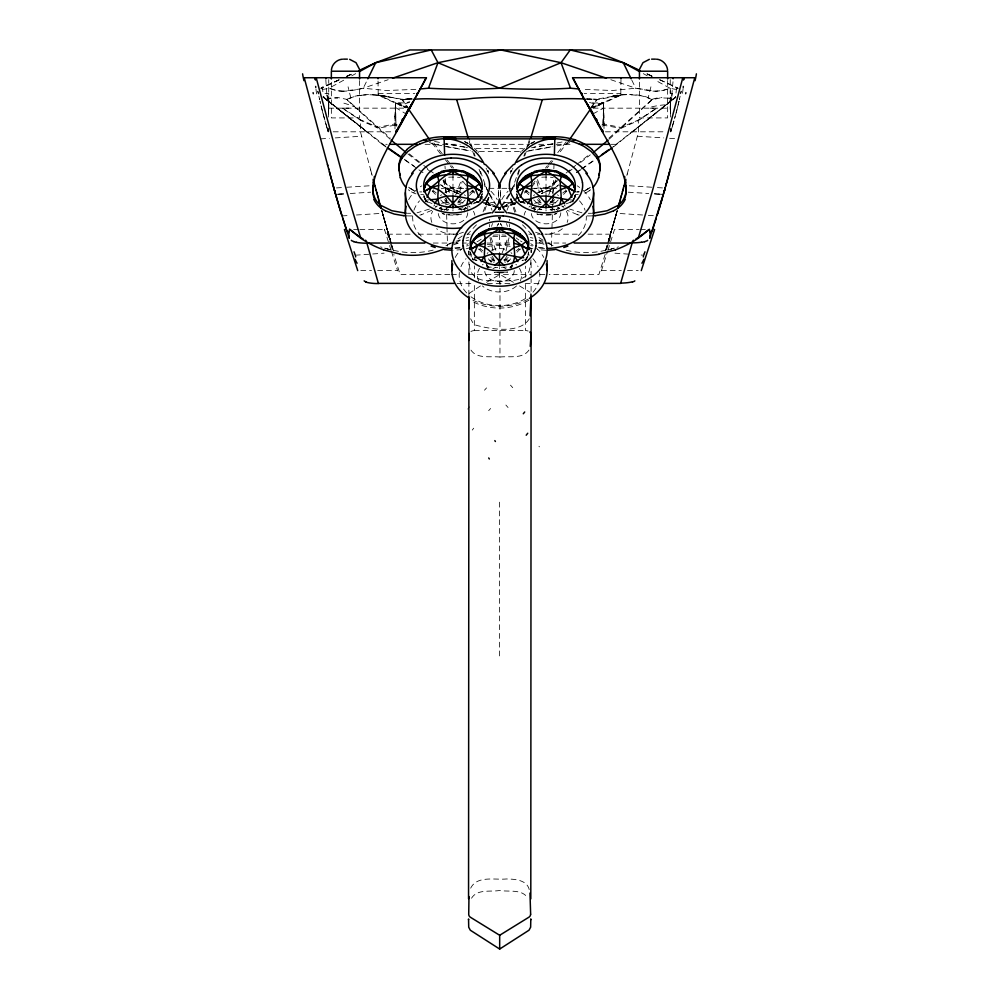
<?xml version="1.0" encoding="UTF-8"?>
<svg xmlns="http://www.w3.org/2000/svg" width="999" height="999" viewBox="0 0 999 999"><rect width="100%" height="100%" fill="white"/><g stroke="black" fill="none" stroke-linecap="round" stroke-linejoin="round"><path stroke-width="0.75" stroke-dasharray="5 3.75" d="M328.546 117.033L328.746 102.497M328.746 94.743L328.746 93.481L323.039 93.481L322.128 84.84M395.467 104.296L395.467 102.535L378.209 94.942L378.196 94.131M468.868 295.167L468.868 281.481M468.881 273.726L468.893 261.963M468.893 254.77L468.906 250.924L468.893 251.623M470.904 331.506A5.495 3.959 0 0 1 474.338 330.632L474.363 284.028M474.375 277.784L474.375 265.871M474.388 259.315L474.388 256.88M470.954 350.112C477.147 359.253 490.634 355.931 499.962 357.043L499.999 288.349M499.999 284.665L499.999 280.994L507.542 280.856A99.738 98.689 0 0 0 511.738 280.607A69.106 68.382 0 0 0 513.761 280.419L520.816 279.033L525.649 276.436A10.352 10.24 0 0 0 527.06 274.962L529.27 270.667L530.469 265.16M528.096 331.044A5.495 3.959 0 0 0 525.586 330.607L525.611 283.479M525.624 277.31L525.624 266.159M531.106 291.321L531.118 279.196M531.118 276.398L531.131 259.578M531.131 252.66L531.131 249.962A5.507 5.445 0 0 0 530.706 247.902M603.196 118.506L602.959 125.899L603.533 107.467M603.533 107.542L603.533 103.197L620.779 95.23L620.804 94.131M670.254 100.362C669.68 97.14 673.488 100.849 674.238 98.526M670.254 100.262L670.254 102.597L670.254 99.126M670.254 97.203L670.254 98.589L671.728 99.088M670.254 90.859L670.254 93.481L675.961 93.481L676.872 84.84M531.143 252.572L531.143 251.361M551.398 246.004L551.398 244.743L545.454 242.195M620.978 79.695L620.791 94.88L597.077 105.295M391.071 250.324L384.478 229.458L387.575 234.178L389.922 241.733M328.584 131.806L328.259 128.471M328.409 112.412L328.509 101.349L322.989 96.99M620.791 94.967L596.078 99.251M670.341 101.486C671.703 96.666 669.767 100.387 670.804 101.274M670.454 117.045L670.304 104.808M670.304 104.845L670.341 102.048M620.804 94.318L620.816 93.481L584.19 93.481M394.992 117.02L395.467 102.535L404.845 103.034L409.777 101.698M328.721 109.64L328.746 79.633M327.959 130.931L328.221 131.806L328.284 128.859M343.556 108.167L342.682 108.167L360.714 119.917L360.452 131.806L370.716 170.105M395.017 116.034L394.992 128.859M396.99 126.124L394.88 125.187L395.467 103.159L378.221 95.217L378.022 79.695M551.436 246.041L552.385 214.036M552.534 209.353L552.984 195.442M553.021 194.181L553.521 178.709M553.833 168.906L554.183 160.564M603.346 114.073L603.533 102.572L594.155 103.059L589.235 101.723M604.02 128.571L603.533 102.572L595.454 105.956M328.396 113.986L328.696 104.783M328.746 100.312C325.624 89.698 331.418 109.266 328.172 98.963M672.19 93.831L671.465 98.988L673.076 80.782A31.756 7.667 90 0 0 673.139 79.783M489.473 194.905L489.635 193.631M675.574 96.316L675.436 97.265M613.436 146.953L675.461 97.078M478.796 202.322L482.13 194.118L480.032 201.298L473.976 202.797M489.06 197.452L484.203 212.337M499.775 219.43L500.249 217.12A47.602 35.689 0 0 1 499.787 219.256M528.234 254.658L528.658 251.935L527.534 256.83L527.534 256.156L525.324 260.14M570.054 202.048L573.089 201.298L575.187 194.793M680.769 93.194L681.181 91.134L680.644 93.744M680.119 96.241L679.395 99.55M679.632 98.464L679.357 99.7M459.802 191.683L462.15 181.406M505.993 250.974L509.015 237.75M552.522 193.157L555.544 179.932M678.983 101.349L678.796 102.16M679.02 101.186L676.748 110.589M678.696 102.572L678.408 103.796M678.109 105.057L678.309 104.208M510.377 173.389L511.263 170.117A52.947 52.398 -7.1 0 0 510.327 173.376M677.797 106.331L677.484 107.605M677.384 108.029L674.562 118.806M676.635 111.014L676.298 112.3M676.186 112.737L671.178 130.494M483.091 211.85L488.324 198.214M626.848 175.449L627.272 173.901M627.185 174.201L638.548 131.806L638.286 120.08L656.48 108.167M617.12 211.001L607.817 243.306L617.195 210.714L608.678 240.334M642.569 214.997L616.483 213.287L617.27 210.477M673.963 120.954L673.601 122.253M617.195 210.714L607.829 243.269M615.671 216.134L616.146 214.46M616.495 213.237L607.767 243.456M616.071 214.723L616.595 212.887M614.035 221.903L614.46 220.392M612.437 227.472L616.658 212.637M614.86 218.993L615.284 217.495M613.623 223.326L614.06 221.803M673.476 122.69L673.101 124.001M615.084 218.194L608.316 241.633M608.603 240.572L615.759 215.809M672.976 124.438L671.827 128.347M609.64 237.113L605.294 251.835L607.479 244.468M609.552 237.387L610.389 234.553M606.218 248.714L607.055 245.879M605.806 250.125L606.343 248.326M671.703 128.746L670.416 131.806M529.757 141.346L528.858 144.318L470.154 144.318L469.255 141.346M671.041 130.931L670.779 131.806L670.716 128.846M487.887 199.9L488.723 197.19L486.838 203.247M605.169 254.333L598.913 274.488L549.213 274.488M606.73 249.3L608.291 244.256M609.078 241.733L611.425 234.178L586.238 234.178M527.659 256.993L528.671 252.922A29.296 21.966 0 0 1 527.659 256.993L526.735 259.041M529.82 138.449L526.436 148.676M601.386 270.866L607.517 251.498M607.929 250.312L614.522 229.458L639.185 229.458M464.173 212.013L465.571 207.705M510.701 269.83L512.574 264.098M557.23 212.013L558.628 207.705M511.55 171.865L511.963 170.629M519.243 169.256L512.574 188.324L510.339 192.183M523.851 156.056L524.875 153.134M571.853 202.322L574.762 196.84M510.202 193.469L514.722 183.928M517.857 175.125L519.955 169.256M524.675 156.056L526.248 151.648M455.631 195.117L461.501 179.633M502.16 252.934L508.029 237.45M548.688 195.117L554.557 179.633M512.412 169.393L512.899 168.169M529.27 318.756C520.292 334.303 489.872 329.208 475.262 324.975A11.389 9.141 0 0 1 472.889 322.864L470.654 318.768M498.014 224.787L498.389 223.963M470.679 888.161C476.948 875.299 495.029 880.119 506.381 878.97C514.897 879.095 527.472 879.832 529.408 890.334M322.128 89.211A143.756 10.427 -27.2 0 0 324.8 89.111L329.021 88.212L338.024 90.946L343.119 91.184L359.628 89.036L363.249 88.212L367.195 80.157M509.465 194.743L505.044 202.46L501.348 206.256M501.448 205.869L509.59 193.469M528.971 350.075C522.764 359.228 509.278 355.931 499.962 357.043M460.427 198.227L457.117 203.446L461.7 199.65M506.955 256.044L503.646 261.263L508.229 257.467M553.483 198.227L550.174 203.446L554.757 199.65M568.706 140.809L558.578 153.834M590.621 108.928L596.878 99.813L620.779 95.23M566.196 141.808L556.818 153.834M590.596 107.992L596.878 99.288L591.308 99.063M525.324 260.814L526.56 257.942M471.528 898.226C477.335 888.66 490.521 892.157 499.7 890.459C508.866 892.157 522.052 888.635 527.859 898.188M476.448 224.825L467.045 234.753M533.141 183.566L535.027 181.181M545.454 168.107L547.34 165.722M548.289 164.535L552.085 159.778M531.53 187.138L536.363 181.181M546.977 168.107L548.913 165.722M549.887 164.535L552.784 160.964M462.013 203.247L465.197 199.925M469.43 195.504L473.676 191.096M555.069 203.247L558.254 199.925M563.548 194.405L566.733 191.096M507.48 262.163L510.664 258.853M517.02 252.223L520.204 248.913M440.259 208.179L439.697 208.766L441.67 206.943M533.316 208.179L532.754 208.766L534.727 206.943L541.883 209.665L534.353 209.103M433.791 206.006L434.615 205.182M465.684 208.179L466.246 208.766L465.322 207.817L463.424 209.59A14.773 11.076 0 0 0 466.096 206.843M558.741 208.179L559.303 208.766L558.379 207.817L556.48 209.59A14.773 11.076 0 0 0 559.153 206.843M511.863 265.634L509.952 267.407A14.773 11.076 0 0 0 512.624 264.66M609.253 139.123L652.185 99.7L660.576 97.865L668.443 98.152M608.891 138.199L652.185 99.425L646.952 97.153A59.053 34.228 -24.4 0 0 638.174 95.067L629.67 94.58M469.717 193.007L473.151 190.16M562.774 193.007L565.072 191.109A40.709 30.519 0 0 1 566.733 191.721M516.246 250.824L518.543 248.926M674.075 98.651L676.011 97.09L647.452 119.892M632.305 132.105L673.413 99.088M556.505 180.669L546.915 188.324L535.776 193.706M566.096 173.014L575.686 165.359M576.885 164.41L590.072 153.883M675.399 97.527L612.774 146.953M557.592 180.669L547.902 188.324L539.597 192.357M568.481 172.065L572.115 169.193M580.594 162.487L590.284 154.833M590.471 187.2L583.965 191.221L590.471 187.512L585.714 190.197A18.207 18.019 0.2 0 1 584.84 190.559M514.572 200.574L518.256 197.752M524.413 193.032L526.873 191.146M526.997 146.229L528.221 145.317M527.247 146.029L529.62 144.331M517.669 197.153L510.664 202.46L501.985 206.88M524.675 191.858L527.01 190.085M527.46 146.079L528.221 145.517M444.268 210.202L446.753 208.404M537.325 210.202L539.81 208.404M527.747 145.866L528.508 145.317M432.642 190.709L433.816 189.885M541.333 193.619L553.758 188.324L558.778 184.803M576.361 172.477L580.132 169.842M581.381 168.956L593.943 160.152M557.966 185.677L554.183 188.324L541.795 193.619M576.885 172.477L580.656 169.842M581.918 168.956L594.53 160.152M670.404 101.486L670.591 112.425M431.805 210.29L421.678 214.61M531.106 143.569L531.893 143.094M531.006 143.681L533.091 142.407A34.478 24.613 -10.5 0 1 534.54 141.646M480.407 285.939L469.268 293.306A5.482 4.396 0 0 0 469.006 294.455M486.513 282.342L499.987 274.45L513.436 282.342M531.331 143.232L533.091 142.208M528.958 300.137C511.625 310.452 488.823 310.739 471.266 300.811M343.706 80.195L329.021 88.212L335.851 90.534L342.083 91.171M351.71 75.824L355.706 73.639M593.019 113.886L603.533 108.167L670.254 108.167L670.604 113.986M569.592 142.482L566.421 144.156L557.067 145.804M323.414 96.266L326.124 99.55L367.282 132.093L326.423 99.288M429.433 209.078L417.058 212.812M326.124 99.55L327.684 98.876A151.998 37.762 35.7 0 1 330.632 98.014L338.424 97.64L346.815 99.376L390.372 138.187M346.815 99.376L352.123 97.09A59.178 34.116 24.1 0 1 361.114 95.092L367.894 94.568A83.304 47.64 23.9 0 1 386.413 96.141M446.478 210.839L448.826 209.665L445.966 208.616M493.007 268.656L495.354 267.482L512.674 266.808M326.124 99.45L327.922 98.789M326.498 99.251L327.984 98.651M339.223 79.708L320.979 88.212A143.756 10.427 -27.2 0 0 321.104 88.686M346.241 76.436L351.86 73.826M621.241 128.247L638.299 120.579L656.855 108.167L652.085 108.167M347.09 76.311L352.585 73.814L347.065 76.261M502.297 206.88L512.112 202.46M589.447 102.435L594.155 103.771L603.533 103.197L596.565 106.306M603.533 103.197L593.044 107.855L595.167 106.93M602.235 126.149L604.12 125.325L620.953 128.371M521.153 202.46L523.913 201.286M453.546 242.195L447.602 244.743L447.602 246.004M520.641 202.46L523.401 201.286M594.642 106.319L592.22 107.318M592.22 107.318L596.266 105.632M601.873 124.987L604.158 124.051L620.866 127.472L638.286 120.08M472.864 203.908L478.596 201.823M552.522 210.839L550.174 209.665L553.034 208.616M565.933 203.908L571.653 201.823M522.265 260.689L526.56 259.116L522.015 260.24M456.006 241.308L459.702 239.985M453.558 244.842L459.715 242.632M445.442 204.857L449.675 203.746M538.498 204.857L541.121 204.058M341.995 91.221A68.606 17.333 -23.6 0 0 363.299 88.174L388.161 79.708M618.456 246.878L617.045 247.34M493.394 262.175L494.592 261.875M502.297 207.268L514.872 203.334M515.884 203.334L499.5 208.142L483.454 203.621M502.322 207.392L516.408 203.596M466.158 248.788L468.956 248.039M612.862 248.551L614.26 248.177L608.641 249.575M409.553 102.41L404.845 103.734L395.467 103.159L401.785 105.981M515.384 203.971L499.5 208.142L484.552 203.696M554.095 214.248L556.818 213.561A29.296 21.966 0 0 1 535.239 213.561L537.974 214.248M611.463 248.913L612.162 248.739M466.046 238.112L468.643 237.5M466.058 240.759L468.668 240.147M394.88 125.187L378.059 128.184M553.109 143.918L531.555 147.765M552.759 143.806L533.903 147.128M557.142 142.957L564.46 141.546M676.872 89.211A143.756 10.427 27.2 0 1 674.2 89.111L669.979 88.212L663.149 90.534L655.881 91.184L635.751 88.212L612.549 90.522L583.179 89.348M526.972 151.349L552.834 146.766M528.783 150.724L554.707 146.216M668.506 98.102A151.498 37.687 -36 0 1 671.403 98.913L670.341 98.464M502.36 272.302L496.64 272.302M461.825 249.613L452.972 250.287M361.089 95.28L367.894 94.793A76.161 44.53 24.8 0 1 372.939 94.868M458.304 214.735L447.639 214.735M551.361 214.735L540.696 214.735M428.821 199.875L425.911 200.125L424.238 196.328L425.911 201.298L428.946 202.048M415.821 89.348L386.451 90.522L363.249 88.212M338.586 194.318L344.405 193.868L335.627 194.393L344.405 193.881M464.647 209.103L457.117 209.665L464.273 207.055L465.322 207.817M550.174 209.665L557.704 209.103M355.269 255.22L384.078 253.172M320.604 138.886L329.395 138.299M335.264 137.912L361.626 136.214M336.426 187.924L341.546 187.6M346.665 187.263L369.717 185.777M350.262 193.506L370.716 192.183M356.431 214.997L382.517 213.287L381.73 210.477M342.008 215.921L350.661 215.384M576.273 191.958L578.908 191.82M408.354 99.538L412.25 99.351M408.866 99.513L405.232 99.675M406.793 99.6L407.567 99.563M410.327 98.676L402.122 99.263L378.209 94.942M405.494 99.663L401.61 99.713L389.735 96.903M411.713 98.614L402.122 99.263L408.404 107.954M404.458 99.7L402.122 99.788L408.379 108.879M411.226 98.639L412.15 98.601M591.608 213.274L588.361 213.299M410.639 213.299L407.392 213.274M553.758 188.324L530.556 188.324M378.184 93.481L414.81 93.481M348.801 108.167L342.295 108.167L360.701 120.417L377.759 128.047M328.746 108.167L406.019 108.154M650.324 108.167L652.522 108.167M333.229 131.806L393.581 131.806M605.419 131.806L665.771 131.806M323.564 97.278L382.205 144.318L387.187 144.318M425.05 144.318L460.114 144.318M538.761 144.331L573.426 144.318M611.176 144.318L617.22 144.318M475.924 148.626L523.076 148.664M479.395 151.411L519.605 151.448M440.472 184.803L445.542 188.324L468.344 188.324M488.911 188.324L500.287 188.324M501.823 188.324L507.092 188.324M508.603 188.324L513.149 188.324M481.818 202.46L494.655 202.46L497.564 205.869M504.37 202.46L517.507 202.46M353.646 229.458L358.266 229.458M359.815 229.458L384.478 229.458M640.734 229.458L645.354 229.458M387.575 234.178L412.762 234.178M418.356 234.178L461.725 234.178M467.32 234.178L470.117 234.178M528.883 234.178L531.68 234.178M537.275 234.178L580.644 234.178M433.179 243.044L449.762 243.044M452.522 243.044L460.814 243.044M462.2 243.044L466.346 243.044M487.062 243.044L511.938 243.044M535.427 243.044L543.706 243.044M545.092 243.044L565.821 243.044M487.2 244.555L511.763 244.543M360.789 270.604L371.516 270.604M377.647 270.604L397.565 270.604M601.435 270.604L621.353 270.604M627.484 270.604L638.211 270.604M449.8 274.488L400.087 274.488L393.831 254.333M451.348 274.488L459.115 274.488M468.431 274.488L530.569 274.488M539.885 274.488L547.652 274.488M457.105 283.391L473.763 283.391M487.387 283.391L511.613 283.391M525.237 283.391L541.895 283.391M474.338 330.632L525.586 330.607M593.069 108.154L603.533 108.167M476.898 151.086L477.185 151.086A58.953 40.022 0 0 0 474.4 148.401M499.999 280.994L492.47 280.869A90.984 90.022 0 0 1 486.251 280.444C477.597 280.519 469.343 274.5 469.555 265.185A59.728 59.103 0 0 1 469.305 262.912A92.657 91.683 0 0 1 469.23 262.138M460.789 194.618L445.542 188.324L458.291 193.556M631.106 94.818L637.911 95.305M594.492 99.201L595.292 99.226M546.028 250.287L537.175 249.613M592.907 99.126L593.693 99.163M589.722 98.988L591.82 99.088M586.525 98.839L590.134 99.013M586.7 99.226L596.878 99.813M654.595 193.881L663.373 194.393L654.595 193.843L660.414 194.318M648.339 215.384L656.992 215.921M637.374 136.214L663.736 137.912M629.283 185.777L652.335 187.263M657.454 187.6L662.574 187.924M628.284 192.183L648.738 193.506M669.605 138.299L678.396 138.886M614.922 253.172L643.731 255.22M441.296 209.103L448.826 209.665M486.326 266.808L495.354 267.482M570.179 199.875L573.089 200.125L573.089 201.298M581.942 212.812L569.567 209.078M328.746 99.176L327.51 98.864L326.885 94.505M326.923 94.843L328.097 99.063M328.396 99.001L328.634 99.725M465.234 147.09L445.704 143.606M441.933 145.717L432.567 144.018L429.458 142.382M444.293 146.129L470.217 150.674M464.572 147.203L445.854 143.819M466.046 147.465L467.52 147.727M446.166 146.666L472.028 151.286M549.325 203.746L553.558 204.857M434.54 141.433L442.082 142.907M610.839 79.708L635.751 88.212L649.45 90.784A61.676 15.584 23.6 0 0 655.569 91.209L661.788 90.709L669.979 88.212L655.294 80.195M386.838 248.739L390.359 249.575M530.357 237.5L532.954 238.112M530.332 240.147L532.942 240.759M520.204 202.322L516.87 194.118L518.968 201.298L525.024 202.797M476.985 260.24L472.44 259.116L470.342 251.935L470.766 254.658M577.322 214.61L567.195 210.29M444.905 214.248L442.182 213.561A29.296 21.966 0 0 0 463.761 213.561M387.537 248.913L384.74 248.177L386.138 248.551M457.879 204.058L460.502 204.857M530.044 248.039L532.842 248.788M504.408 261.875L505.606 262.175M483.591 203.334L499.5 208.142L484.765 203.409M381.955 247.34L380.544 246.878M539.298 239.985L542.994 241.308M539.285 242.632L544.218 244.405M520.404 201.823L526.136 203.908M427.347 201.823L433.067 203.908M476.735 260.689L472.44 259.116L473.676 260.814M671.353 98.951L672.489 99.425M671.815 99.126L672.652 99.5M397.152 124.887L394.83 123.926L378.159 127.298L360.714 119.917M445.542 188.324L458.466 193.644M458.042 193.469L453.908 191.758L458.216 193.544M403.546 105.944L406.793 107.293L395.467 102.535L396.041 125.899L395.804 118.506M401.923 105.27L395.467 102.535M458.379 193.606L445.966 188.324L440.921 184.803M476.311 201.224L479.07 202.397M403.196 106.606L406.019 107.842L395.467 103.159M487.037 202.46L496.728 206.88M646.915 73.926L651.161 75.874M659.64 79.77L678.021 88.212A143.756 10.427 27.2 0 1 677.896 88.686M647.14 73.826L652.759 76.436M659.777 79.708L678.021 88.212M460.951 192.37L452.597 188.324L442.969 180.669M462.712 193.706L451.635 188.324L441.908 180.669M503.646 267.482L505.993 268.656M652.185 99.7L646.877 97.365A58.629 34.266 -24.8 0 0 637.936 95.28M496.74 206.731L488.449 202.46L480.282 196.279M395.467 107.467L405.981 113.886M643.294 73.639L647.29 75.824M465.909 142.208L467.669 143.232M519.555 285.926L530.019 292.232M467.107 143.094L467.894 143.569L465.909 142.407A34.441 24.575 10.5 0 0 464.672 141.746M382.205 144.318L386.001 146.953M405.007 160.152L417.669 168.956M418.931 169.842L424.001 173.364M385.402 146.079L323.901 97.702M404.333 159.278L414.423 166.321M565.184 189.885L566.358 190.709M469.355 144.318L471.74 146.016M470.804 145.529L471.54 146.079M470.517 145.33L471.266 145.866M552.247 208.404L554.732 210.202M459.19 208.404L461.675 210.202M470.791 145.317L471.815 146.079M472.115 190.085L474.45 191.858M472.265 191.146L474.725 193.032M480.881 197.752L484.577 200.574M407.867 153.883L418.806 162.487M427.322 169.193L430.969 172.065M408.529 187.2L415.035 191.221L408.529 187.512L413.286 190.197A18.207 18.019 -0.2 0 0 414.16 190.559M409.278 153.883L422.515 164.41M423.726 165.359L433.341 173.014M326.973 100.225L328.609 101.411L328.683 103.134M322.989 97.04L324.3 98.089M525.849 190.16L529.283 193.007M537.3 199.65L541.883 203.446L538.573 198.227M436.226 193.007L433.928 191.109A40.609 30.445 0 0 0 432.267 191.721M444.243 199.65L448.826 203.446L445.517 198.227M480.457 248.926L482.754 250.824M490.771 257.467L495.354 261.263L492.045 256.044M557.33 206.943L558.379 207.817M531.955 234.753L522.552 224.825M390.022 139.123L346.815 99.638L352.123 97.328A58.766 34.166 24.5 0 1 361.126 95.317M533.666 207.817L535.576 209.59A14.773 11.076 0 0 1 532.904 206.843M440.609 207.817L442.52 209.59A14.773 11.076 0 0 1 439.847 206.843M487.137 265.634L489.048 267.407A14.773 11.076 0 0 1 486.376 264.66M564.385 205.182L565.209 206.006M497.664 206.256L493.981 202.46L489.56 194.743M525.324 191.096L529.57 195.504M533.803 199.925L536.987 203.247M432.267 191.096L435.452 194.405M440.746 199.925L443.931 203.247M478.796 248.913L481.98 252.223M488.336 258.853L491.52 262.163M440.509 153.834L430.319 140.747M445.354 159.778L449.225 164.535M450.187 165.722L452.122 168.107M462.762 181.181L467.607 187.138M442.27 153.834L432.879 141.808M447.015 159.778L450.811 164.535M451.76 165.722L453.658 168.107M488.686 192.183L486.451 188.324L479.782 169.256M489.435 193.469L494.655 202.46M488.823 193.469L484.303 183.928M472.44 257.942L473.676 260.14M427.147 202.322L425.911 200.125L425.911 201.298M515.909 211.85L510.676 198.214M631.805 80.157L635.751 88.212M514.797 212.337L509.94 197.452M500.611 223.963L500.986 224.787M486.101 168.169L486.588 169.393M537.499 179.633L543.369 195.117M490.971 237.45L496.84 252.934M444.443 179.633L450.312 195.117M472.777 151.648L474.35 156.056M479.07 169.256L481.156 175.125M472.564 148.626L469.193 138.436M474.138 153.122L475.162 156.056M487.037 170.629L487.45 171.865M533.429 207.705L534.827 212.013M486.426 264.098L488.299 269.83M440.372 207.705L441.77 212.013M391.483 251.498L397.614 270.866M390.709 244.256L392.27 249.3M328.221 131.806L327.297 128.746M327.822 130.494L326.536 126.161M391.521 244.468L393.706 251.835L383.916 218.194L391.233 243.456M391.958 245.916L392.782 248.714M327.173 128.347L323.264 114.46M390.134 239.735L390.684 241.633M389.86 238.798L390.272 240.21M389.36 237.113L389.985 239.236M388.611 234.553L389.448 237.387M326.398 125.737L326.024 124.438M390.322 240.334L381.805 210.714L391.171 243.269M387.387 230.307L387.787 231.718M391.183 243.306L381.805 210.714L385.577 224.013M383.916 218.194L388.199 233.129L382.505 213.199M325.899 124.001L325.524 122.69M384.54 220.392L385.377 223.326M382.342 212.637L386.563 227.472M383.716 217.495L384.14 218.993M382.854 214.46L383.329 216.134M325.399 122.253L325.037 120.954M324.438 118.806L321.616 108.029M371.728 173.901L372.152 175.449M370.666 169.955L371.815 174.201M323.152 114.036L322.814 112.737M322.702 112.3L322.365 111.014M322.252 110.589L319.98 101.186M321.516 107.605L321.203 106.331M488.623 173.389L487.737 170.117A52.947 52.398 7.1 0 1 488.673 173.376M320.592 103.796L320.117 101.748M536.85 181.406L539.198 191.683M489.985 237.75L493.007 250.974M443.456 179.932L446.478 193.157M319.643 99.7L319.368 98.464M319.605 99.55L318.881 96.241M318.406 94.006L317.819 91.134L318.356 93.744M423.813 194.793L424.238 196.84M499.225 219.43L498.751 217.12A47.602 35.689 0 0 0 499.213 219.256M509.365 193.631L509.527 194.905M325.861 79.783A31.756 7.667 -90 0 0 325.886 80.794L326.885 94.53M603.583 104.133L604.12 125.325M395.467 108.167L395.654 114.073M444.992 165.996L445.167 168.831M445.479 178.646L446.029 195.554M446.103 197.927L446.391 209.415M446.628 214.373L447.015 226.298M446.953 227.048L447.564 246.041M670.254 107.605L670.279 109.64M328.696 104.82L328.671 103.072M468.918 254.932L468.893 251.848M328.634 99.625L328.659 101.436M670.741 128.471L670.779 131.806M531.131 249.962L531.143 251.011M395.467 106.406L395.467 107.542M670.254 79.633L670.254 108.167M667.644 80.557L667.644 117.919L639.447 117.919L639.447 80.557M574.063 198.339L574.063 199.013M546.028 175.387L546.028 194.718M546.028 209.653L546.028 210.951M531.256 205.881L531.256 208.629M518.968 200.125L518.968 201.298M517.994 198.339L517.994 199.013M509.552 219.393L509.552 220.642M509.552 224.413L509.552 226.91M500.574 197.327L500.387 189.485A47.602 35.689 0 0 1 500.387 195.904M500.574 206.581L500.574 209.678M499.5 207.767L499.5 210.277M499.5 217.794L499.5 220.304M499.5 234.69L499.5 252.535M499.5 267.482L499.5 268.768M499.5 272.527L499.5 283.391M499.5 502.172L499.5 659.078M498.426 197.327L498.613 189.485A47.602 35.689 0 0 0 498.613 195.904M498.426 206.581L498.426 209.678M489.448 219.393L489.448 220.642M489.448 224.413L489.448 226.91M481.006 198.339L481.006 199.013M480.032 200.125L480.032 201.298M467.744 205.881L467.744 211.388M452.972 175.387L452.972 194.718M452.972 209.653L452.972 210.951M424.937 198.339L424.937 199.013M359.553 80.557L359.553 117.919L331.356 117.919L331.356 80.557M651.635 106.868A147.228 36.089 -33.6 0 1 666.37 104.795M652.347 99.251A60.29 14.973 -35.6 0 1 661.912 97.427M612.799 95.842A83.079 47.79 -24 0 1 629.77 94.405M326.286 99.688A150.637 37.225 35.7 0 1 337.724 98.102M343.893 103.172A61.101 12.55 30.5 0 1 353.696 106.506M373.014 95.042A85.002 49.775 24.9 0 1 389.785 97.19M378.309 95.467A96.241 56.518 25 0 1 394.168 98.152M586.775 99.051A286.713 204.683 -10.4 0 1 596.927 99.65M612.662 96.166A81.693 48.189 -25.1 0 1 631.218 94.618M605.819 250.2A81.344 80.332 0 0 1 565.859 250.125M553.059 245.742A81.344 80.332 0 0 1 551.298 244.942M551.473 244.593A79.758 78.784 -0.3 0 1 548.026 242.932M543.056 240.172A79.758 78.784 -0.3 0 1 536.813 235.976M447.702 244.942A81.344 80.332 0 0 1 445.941 245.742M433.141 250.125A81.344 80.332 0 0 1 393.181 250.2M462.187 235.976A79.758 78.784 0.3 0 1 455.944 240.172M450.974 242.932A79.758 78.784 0.3 0 1 447.527 244.593M492.694 236.663A132.942 130.182 0 0 1 506.306 236.663M683.116 88.387A135.752 48.963 78.8 0 1 682.417 93.894M611.513 249.138A119.256 102.185 81.4 0 1 607.954 249.862M543.319 243.119A83.092 81.281 0.7 0 1 538.586 240.01M590.621 189.748A26.798 26.099 -2.4 0 1 589.26 190.834M589.198 190.747A19.268 18.794 -0.3 0 1 582.966 193.868M578.196 194.555A18.019 17.595 0 0 1 575.761 194.405M650.923 86.813A124.663 0.949 -74.9 0 1 648.114 98.027M563.886 207.28A14.56 14.223 1 0 1 562.949 206.044M592.095 215.859A56.094 54.833 0 0 1 586.763 215.884M579.158 215.072A56.094 54.833 0 0 1 577.297 214.71M512.462 203.134A52.947 52.398 -7.1 0 1 510.864 198.164M520.354 152.347A52.947 52.398 -7.1 0 1 520.904 151.661M521.778 151.136A59.053 40.085 0 0 1 524.587 148.426M579.258 191.858A18.207 18.019 0.2 0 1 577.272 191.895M530.856 143.769A33.891 23.377 -10.1 0 1 534.453 141.696M316.583 93.894A135.752 48.963 -78.8 0 1 315.884 88.387M391.046 249.862A119.256 102.185 -81.4 0 1 387.487 249.138M460.414 240.01A83.092 81.281 -0.7 0 1 455.681 243.119M409.74 190.834A26.798 26.099 2.4 0 1 408.379 189.748M416.034 193.868A19.268 18.794 0.3 0 1 409.802 190.747M423.239 194.405A18.019 17.595 0 0 1 420.804 194.555M350.886 98.027A124.663 0.949 74.9 0 1 348.077 86.813M436.051 206.044A14.56 14.223 -1 0 1 435.114 207.28M421.703 214.71A56.094 54.833 0 0 1 419.842 215.072M412.237 215.884A56.094 54.833 0 0 1 406.905 215.859M464.66 141.558A33.904 23.564 9.8 0 1 468.269 143.656M421.728 191.895A18.207 18.019 -0.2 0 1 419.742 191.858M488.136 198.164A52.947 52.398 7.1 0 1 486.538 203.134M478.096 151.661A52.947 52.398 7.1 0 1 478.646 152.347M440.609 195.692A14.773 11.076 0 0 1 441.496 194.768M444.892 192.482A14.773 11.076 0 0 1 461.051 192.482M464.448 194.768A14.773 11.076 0 0 1 465.334 195.692M498.439 223.326A47.602 35.689 0 0 1 497.002 226.323M460.177 248.039A47.602 35.689 0 0 1 454.395 248.439M408.703 199.625A47.602 35.689 0 0 1 421.715 185.851M448.688 177.223A47.602 35.689 0 0 1 460.177 177.485M484.228 185.851A47.602 35.689 0 0 1 486.638 187.525M490.934 191.234A47.602 35.689 0 0 1 497.227 199.625M500.024 207.355A47.602 35.689 0 0 1 500.387 209.553M441.296 188.724A40.609 30.445 0 0 1 447.065 187.75L458.878 187.737A40.709 30.519 0 0 1 464.66 188.724M423.114 197.315A38.799 29.083 0 0 1 424.475 196.241M413.911 210.277A40.934 30.694 0 0 1 419.505 200.836M412.712 216.134A38.624 28.959 0 0 0 412.862 220.567A40.922 30.682 0 0 0 421.84 236.775A38.636 28.959 0 0 0 423.114 237.899M454.945 247.789A38.686 29.008 0 0 0 456.918 247.677A40.909 30.669 0 0 0 460.814 247.215M476.973 241.858A40.909 30.669 0 0 0 478.533 240.946A38.636 28.959 0 0 0 482.829 237.899M468.381 245.492A40.909 30.669 0 0 1 466.533 246.029M492.47 223.489A40.922 30.682 0 0 1 491.496 226.361M486.438 200.836A40.934 30.694 0 0 1 492.032 210.277M481.468 196.241A38.799 29.083 0 0 1 482.829 197.315M471.953 190.984A40.709 30.519 0 0 1 473.676 191.721M467.744 212.762A14.773 11.076 0 0 1 452.972 223.838A14.773 11.076 0 0 1 438.199 212.762M439.235 208.679A14.773 11.076 0 0 1 439.847 207.68M444.892 203.496A14.773 11.076 0 0 1 448.901 202.11M458.416 202.46A14.773 11.076 0 0 1 461.051 203.496M466.096 207.68A14.773 11.076 0 0 1 466.708 208.679M463.386 232.218A22.09 16.558 0 0 1 459.378 233.466M454.058 234.153A22.09 16.558 0 0 1 436.625 228.721M431.855 222.402A22.09 16.558 0 0 1 432.592 211.276M435.914 207.118A22.09 16.558 0 0 1 437.362 205.906M441.62 203.421A22.09 16.558 0 0 1 448.676 201.373M458.329 201.536A22.09 16.558 0 0 1 464.335 203.396M468.606 205.894A22.09 16.558 0 0 1 470.054 207.093M473.401 211.264A22.09 16.558 0 0 1 474.85 215.185M487.137 253.509A14.773 11.076 0 0 1 488.024 252.597M491.421 250.299A14.773 11.076 0 0 1 507.579 250.299M510.976 252.597A14.773 11.076 0 0 1 511.863 253.509M528.221 299.038A47.602 35.689 0 0 1 470.779 299.038M455.232 257.442A47.602 35.689 0 0 1 468.244 243.669M493.269 235.202A47.602 35.689 0 0 1 505.731 235.202M530.756 243.669A47.602 35.689 0 0 1 533.166 245.342M536.463 248.089A47.602 35.689 0 0 1 543.768 257.442M478.796 249.538A40.609 30.445 0 0 1 480.519 248.801M487.824 246.541A40.609 30.445 0 0 1 493.593 245.567L505.407 245.554A40.709 30.519 0 0 1 511.188 246.541M469.642 255.132A38.799 29.083 0 0 1 471.004 254.058M460.976 266.671A40.934 30.694 0 0 1 466.034 258.654M459.403 272.465A38.624 28.959 0 0 0 459.39 278.384A40.922 30.682 0 0 0 468.369 294.593M471.004 296.79A38.636 28.959 0 0 0 473.926 298.776A40.909 30.669 0 0 0 495.554 305.482A38.686 29.008 0 0 0 503.446 305.494A40.909 30.669 0 0 0 525.062 298.763A38.636 28.959 0 0 0 527.996 296.79M532.979 292.207A40.922 30.682 0 0 0 539.585 278.384A38.624 28.959 0 0 0 539.597 272.465M532.966 258.654A40.934 30.694 0 0 1 538.024 266.671M527.996 254.058A38.799 29.083 0 0 1 529.358 255.132M518.481 248.801A40.709 30.519 0 0 1 520.204 249.538M514.273 270.579A14.773 11.076 0 0 1 499.5 281.656A14.773 11.076 0 0 1 484.727 270.579M486.376 265.497A14.773 11.076 0 0 1 487.137 264.523M490.184 261.975A14.773 11.076 0 0 1 495.429 259.927M503.571 259.927A14.773 11.076 0 0 1 508.816 261.975M511.863 264.523A14.773 11.076 0 0 1 512.624 265.497M519.443 268.356A22.09 16.558 0 0 1 520.279 280.994M516.558 285.926A22.09 16.558 0 0 1 482.417 285.939M478.683 281.006A22.09 16.558 0 0 1 479.508 268.344M482.417 264.91A22.09 16.558 0 0 1 483.116 264.298M489.085 260.814A22.09 16.558 0 0 1 494.143 259.353M504.857 259.365A22.09 16.558 0 0 1 509.915 260.839M515.846 264.31A22.09 16.558 0 0 1 516.558 264.935M533.666 195.692A14.773 11.076 0 0 1 534.552 194.768M537.949 192.482A14.773 11.076 0 0 1 554.108 192.482M557.504 194.768A14.773 11.076 0 0 1 558.391 195.692M544.605 248.439A47.602 35.689 0 0 1 538.823 248.039M501.998 226.323A47.602 35.689 0 0 1 500.561 223.326M498.613 209.553A47.602 35.689 0 0 1 498.976 207.355M501.773 199.625A47.602 35.689 0 0 1 508.066 191.234M512.362 187.525A47.602 35.689 0 0 1 514.772 185.851M541.745 177.223A47.602 35.689 0 0 1 553.234 177.485M577.285 185.851A47.602 35.689 0 0 1 579.695 187.525M582.991 190.272A47.602 35.689 0 0 1 590.297 199.625M525.324 191.721A40.609 30.445 0 0 1 527.047 190.984M534.353 188.724A40.609 30.445 0 0 1 540.122 187.75L551.935 187.737A40.709 30.519 0 0 1 557.717 188.724M516.171 197.315A38.799 29.083 0 0 1 517.532 196.241M506.968 210.277A40.934 30.694 0 0 1 512.562 200.836M507.504 226.361A40.922 30.682 0 0 1 506.53 223.489M518.956 239.997A38.636 28.959 0 0 1 516.171 237.899M538.186 247.215A40.909 30.669 0 0 0 542.082 247.665A38.686 29.008 0 0 0 544.055 247.789M532.467 246.029A40.909 30.669 0 0 1 530.619 245.492M522.027 241.858A40.909 30.669 0 0 1 520.467 240.946M578.371 235.602A40.922 30.682 0 0 0 586.113 220.554A38.624 28.959 0 0 0 586.288 216.134M579.495 200.836A40.934 30.694 0 0 1 585.089 210.277M574.525 196.241A38.799 29.083 0 0 1 575.886 197.315M560.801 212.762A14.773 11.076 0 0 1 546.028 223.838A14.773 11.076 0 0 1 531.256 212.762M532.292 208.679A14.773 11.076 0 0 1 532.904 207.68M537.949 203.496A14.773 11.076 0 0 1 540.584 202.46M550.099 202.11A14.773 11.076 0 0 1 554.108 203.496M559.153 207.68A14.773 11.076 0 0 1 559.765 208.679M566.408 211.276A22.09 16.558 0 0 1 567.145 222.402M562.375 228.721A22.09 16.558 0 0 1 544.942 234.153M539.622 233.466A22.09 16.558 0 0 1 535.614 232.218M524.15 215.185A22.09 16.558 0 0 1 525.599 211.264M528.946 207.093A22.09 16.558 0 0 1 530.394 205.894M534.665 203.396A22.09 16.558 0 0 1 540.671 201.536M550.324 201.373A22.09 16.558 0 0 1 557.38 203.421M561.638 205.906A22.09 16.558 0 0 1 563.086 207.118M530.944 259.728A81.331 80.482 0 0 1 530.494 265.16M473.701 428.196A242.108 1.236 -52.8 0 1 472.265 430.082M488.673 410.664A242.67 2.722 -48.8 0 1 490.596 408.491M505.881 405.045A242.432 2.722 48.8 0 1 508.054 407.517M539.423 446.865A242.682 0.724 53.6 0 1 538.961 446.253M469.542 406.818A273.464 1.374 -52.5 0 1 467.807 409.078M484.503 390.197A274.488 3.097 -48.5 0 1 486.538 387.912M510.489 385.164A274.25 3.097 48.5 0 1 512.712 387.662M482.267 193.132L480.207 201.224A29.296 21.966 0 0 0 482.267 193.132M575.199 195.105L573.264 201.224A29.296 21.966 0 0 0 575.199 195.105M338.823 80.032L320.979 88.212L338.848 80.07M507.567 272.065L494.168 272.552A29.296 21.966 0 0 0 507.567 272.065M652.085 76.261L646.665 73.814L652.085 76.261M351.76 119.868L336.313 107.642L351.76 119.868M518.793 201.224L516.733 193.132A29.296 21.966 0 0 0 518.793 201.224M425.736 201.224L423.801 195.105A29.296 21.966 0 0 0 425.736 201.224M471.341 256.993L470.329 252.922A29.296 21.966 0 0 0 471.341 256.993"/><path stroke-width="1.5" d="M439.423 204.845C435.289 195.704 441.108 185.439 437.55 175.961L441.77 171.416C456.418 167.233 477.335 171.791 481.705 188.249C473.214 164.748 432.729 164.748 424.238 188.249C428.334 171.091 449.7 168.906 464.173 171.416L468.394 175.961L480.032 183.292L480.032 184.465M473.676 177.347L473.676 176.174L468.394 175.961C464.835 185.439 470.654 195.704 466.521 204.845M468.556 898.888L468.931 296.166M485.951 262.662C481.818 253.521 487.637 243.257 484.078 233.778L488.299 229.233C503.846 224.5 527.235 230.806 528.796 249.525C517.832 244.468 510.464 234.178 499.5 228.996C486.688 226.661 470.804 235.539 470.204 249.525C481.168 244.468 488.536 234.178 499.5 228.996L510.701 229.233L514.922 233.778L526.56 241.121L528.658 248.289L528.658 247.602M526.56 242.282L523.851 238.149L520.204 235.165L520.204 233.991L514.922 233.778C511.363 243.257 517.182 253.521 513.049 262.662M530.806 898.85L531.106 297.939M532.479 204.845C528.346 195.704 534.165 185.439 530.606 175.961L534.827 171.416C549.937 166.995 571.778 172.29 575.187 189.785M574.762 187.737L574.762 188.249C566.271 164.748 525.786 164.748 517.295 188.249C521.391 171.091 542.757 168.906 557.23 171.416L561.45 175.961C557.892 185.439 563.711 195.704 559.577 204.845M620.978 78.721L620.978 77.735M468.843 335.739L468.856 334.553A5.495 3.959 0 0 1 469.08 333.479M468.881 297.902L469.031 308.641M554.358 155.145L554.882 136.838L554.832 138.237M602.822 130.332L602.909 131.806M530.644 914.235L529.982 893.069M372.877 185.389C372.14 192.62 374.4 200.637 380.457 205.07A23.464 23.214 -0.7 0 0 380.856 205.369L391.72 210.702L406.106 213.212M468.968 896.54L468.718 914.272A3.759 3.609 0 0 0 470.304 917.194L499.675 935.276L499.675 949.05L470.329 930.231L468.718 927.234L468.556 918.968L468.556 919.767M373.114 182.917L373.688 179.433M331.406 70.13C331.818 64.473 336.688 59.603 342.345 59.178M650.224 236.214L649.725 238.249L664.085 191.858M599.924 170.804L600.099 164.011L598.339 158.004A23.851 23.676 2.4 0 0 596.515 154.783L592.207 149.775M530.257 346.378L531.081 334.528A5.495 3.959 0 0 0 529.832 332.055M530.069 315.784L531.018 296.154M520.204 235.165C505.019 223.077 475.074 227.322 470.342 248.289L470.342 247.602M498.813 187.887L499.525 184.44L500.187 187.887M348.913 231.681L349.625 229.27L357.068 235.065M423.813 189.785L424.238 187.737M639.647 69.018L642.981 62.675L649.338 59.341M374.15 177.422L374.4 176.436M682.816 77.735L652.147 191.858L638.236 238.249A101.199 98.901 -1.3 0 1 615.434 249.8M669.58 171.753L668.219 176.798M669.243 173.039L670.379 168.769M670.217 169.405L694.78 77.735L572.502 77.735L586.026 102.622M623.95 186.214L624.65 183.629M624.637 183.691L625.411 180.794M625.349 181.031L625.824 179.296M667.669 178.858L667.956 177.797M667.844 178.209L668.531 175.687M668.643 175.237L669.155 173.327M622.464 191.683L622.901 190.072M622.777 190.522L623.488 187.937M623.413 188.199L624.025 185.939M666.795 182.055L667.045 181.144M667.32 180.132L666.358 183.654M667.207 180.569L667.682 178.796M667.544 179.308L667.881 178.059M621.378 195.667L620.829 197.64M621.278 196.016L621.878 193.843M621.84 193.956L622.539 191.383M666.096 184.628L666.271 183.991M666.133 184.49L666.52 183.079M666.62 182.705L666.882 181.731M619.805 201.361L620.441 199.051M620.391 199.251L620.903 197.365M665.671 186.176L665.896 185.327M666.171 184.328L664.31 191.071M618.631 205.594L619.055 204.071M619.517 202.41L618.406 206.406M619.392 202.859L619.979 200.737M664.959 188.711L665.284 187.562M617.869 208.354L618.593 205.707M664.66 189.785L665.022 188.486M664.435 190.597L662.137 198.726M599.363 173.302L598.863 174.937M661.9 199.538L662.162 198.614M661.4 201.249L661.588 200.624M661.763 199.987L661.201 201.923M660.851 203.134L660.277 205.082M660.739 203.521L661.013 202.572M660.002 206.019L660.202 205.344M659.752 206.855L659.253 208.529M659.627 207.28L659.839 206.556M659.377 208.092L657.142 215.472M530.656 138.386L542.27 99.825L526.148 98.264A264.023 194.93 0 0 0 472.864 98.327C453.271 101.149 433.516 97.565 413.811 99.276M657.742 213.524L657.941 212.862M656.293 218.169L654.532 223.751M654.183 224.812L652.672 229.47M598.788 177.797L600.187 167.495A21.916 21.341 -2.1 0 0 596.653 157.705M641.271 270.604L654.595 229.458M652.509 229.97L652.022 231.456M624.575 199.55L625.898 194.618L626.111 187.862A50.175 48.976 -3.6 0 0 624.987 180.744C618.294 155.719 602.809 134.203 591.008 111.488M644.392 253.396L644.967 251.798M644.293 253.671L643.743 255.17M420.055 88.986L428.496 88.212L437.962 62.7L431.231 49.95L375.724 62.7L358.878 70.554M427.072 197.327L431.156 187.55C443.606 188.861 448.776 201.124 457.942 207.505M474.188 253.758L477.684 245.367L485.152 243.244M520.129 197.327L524.213 187.55C536.663 188.861 541.833 201.124 551.011 207.505M367.844 78.821L375.724 62.7L409.852 49.95L591.608 49.95L623.276 62.7L640.122 70.554M514.56 164.51C522.39 147.69 541.046 136.776 559.565 139.061A60.752 58.953 0 0 1 574.4 142.245L579.395 144.143M426.136 77.735L421.178 87.1M420.916 87.587L420.129 89.073M419.867 89.56L419.068 91.034M418.806 91.521L414.585 99.238M403.546 118.369L396.091 131.806M404.021 117.507L404.795 116.084M405.382 115.01L405.981 113.886M406.156 113.586L406.83 112.338M407.13 111.788L407.904 110.365M408.017 110.177L408.516 109.241M413.037 101.91L413.948 100.337M396.715 130.944L397.677 129.208M411.925 103.896L410.114 107.717M411.75 104.208L412.762 102.323M412.325 103.184L426.498 77.735L304.22 77.735L327.747 165.522M398.102 128.459L401.086 123.152M410.564 106.331L409.278 109.228M398.164 128.347L396.228 131.806L396.178 130.332M411.438 104.783L408.429 110.727M411.75 104.808L412.575 103.347M408.179 110.577L409.428 108.367M398.651 127.472L399.138 126.611M402.809 120.092L403.746 118.419M404.021 117.944L406.468 113.611M400.924 123.439L403.034 119.68M405.644 115.072L407.942 111.001M408.479 110.04C396.915 133.466 380.819 155.207 373.988 180.732A50.175 48.976 3.6 0 0 372.864 187.862L373.102 194.618L374.425 199.55M414.185 99.912L414.11 100.05A28.834 0.637 -60.8 0 0 413.786 100.674M408.566 109.141L407.242 111.326M405.919 113.511L406.581 112.425M401.935 120.042L402.597 118.956M412.362 102.972L411.014 105.157M409.153 108.179L409.615 107.417M410.089 106.668L410.864 105.407M456.256 234.415L460.564 228.321M434.528 203.759L437.55 199.113C450.012 192.507 462.962 198.401 475.661 199.75M481.056 261.576L484.078 256.93C497.04 250.087 510.439 256.643 523.651 257.692M527.584 203.759L530.606 199.113C543.069 192.507 556.018 198.401 568.718 199.75M568.706 140.809L589.885 109.99M402.322 157.68L407.754 151.548L414.573 146.716A52.935 51.473 0.7 0 1 419.617 144.156M428.496 88.212A342.432 178.609 -3.1 0 0 499.5 88.237L561.038 62.7L570.229 49.95L623.276 62.7L639.285 71.453M411.688 173.476C427.535 152.223 460.052 148.913 482.055 162.163M504.745 173.476L513.611 164.41M461.413 227.447C468.956 219.056 479.882 214.51 490.846 212.725M406.793 149.775L402.485 154.783A23.851 23.676 -2.4 0 0 400.649 158.004L398.901 164.011L399.076 170.804M649.375 229.27L650.087 231.681M608.116 140.16L593.918 151.973M480.032 183.292L474.787 187.525L467.32 185.427M525.324 177.347L525.324 176.174C541.483 175.025 559.989 170.804 573.089 183.292L567.844 187.525L560.377 185.427M494.53 265.322L499.5 261.713L505.432 253.996L513.836 247.702L521.316 245.367L526.56 241.121M447.989 207.505C457.167 201.124 462.337 188.861 474.787 187.55L482.267 191.708C471.328 186.626 463.923 176.373 452.972 171.179C442.02 176.373 434.615 186.626 423.676 191.708L431.156 187.55M541.058 207.505C550.224 201.124 555.394 188.861 567.844 187.55L575.324 191.708C564.385 186.626 556.98 176.373 546.028 171.179C535.077 176.373 527.672 186.626 516.733 191.708L524.213 187.55M601.473 154.882L609.015 149.6M598.314 157.517L612.175 147.84M641.932 235.065L649.063 229.545L638.324 238.199M641.595 235.302L640.859 235.801M499.675 949.05L529.02 930.206L530.644 927.197L530.806 918.93L530.806 919.742M638.623 237.263L637.961 237.687M425.911 184.465L425.911 183.292C437.45 172.527 453.933 173.714 468.394 175.961M518.968 184.465L518.968 183.292L530.606 175.961M472.44 242.282L472.44 241.121C483.978 230.344 500.462 231.531 514.922 233.778M499.675 935.276L529.02 917.132A3.759 3.621 0 0 0 530.594 914.235M636.975 238.286L635.963 238.886M470.204 249.525L477.684 245.354C490.122 246.691 495.304 258.941 504.47 265.322M516.945 162.163C538.948 148.913 571.465 152.223 587.312 173.476M359.715 71.453L375.724 62.7M633.603 240.235L632.929 240.597M575.449 139.897L571.715 141.371M613.623 210.814L604.745 214.061L595.466 215.672M419.605 144.143L424.575 142.195A60.752 58.953 0 0 1 439.435 139.098C457.942 136.726 476.61 147.715 484.44 164.51M443.231 249.3L442.894 249.438A79.945 78.309 0 0 1 400.237 254.37M423.551 139.897L428.821 138.574A51.873 36.938 10.5 0 1 443.593 136.738M563.786 247.54L567.907 246.079M615.446 249.862L598.738 254.183M392.545 78.209L437.962 62.7L500.736 49.95L561.038 62.7L606.455 78.209M632.429 282.055L634.203 281.343A8.454 2.11 -1.5 0 0 634.827 280.819M438.623 185.427L431.168 187.537L425.911 183.292M531.68 185.427L524.225 187.537L518.968 183.292M644.642 241.733L647.202 240.734A9.091 2.21 -1.4 0 0 647.652 240.309M554.882 249.613L547.514 250.237M430.282 199.75L437.55 199.113M523.339 199.75L530.606 199.113M475.349 257.692L484.078 256.93M592.894 213.212L607.28 210.702L618.144 205.369A23.464 23.214 0.7 0 0 618.543 205.057C624.6 200.637 626.86 192.62 626.123 185.389M437.55 175.961L432.267 176.174L432.267 177.347M484.078 233.778L478.796 233.991L478.796 235.165M495.154 212.25L503.846 212.25M554.782 136.838L551.086 137.013A34.216 24.401 -10.5 0 0 547.614 137.437L543.718 138.224A31.968 22.815 -10.5 0 0 542.769 138.474M555.631 136.838L443.618 136.826M343.494 59.141L347.402 59.141M651.598 59.141L655.506 59.141M416.758 93.481L417.732 93.481M580.194 91.521L581.268 93.481L582.242 93.481M447.277 136.963L444.105 136.838L444.118 138.861L554.882 138.861M389.71 144.318L417.332 144.318M580.294 144.318L609.652 144.318M424.9 243.044L366.87 243.044L378.371 283.391L454.083 283.391M574.1 243.044L632.13 243.044L620.629 283.391L544.917 283.391M451.486 250.237L444.118 249.613M581.268 93.481L584.353 99.126L585.127 99.163M561.45 175.961L566.733 176.174L566.733 177.347M503.084 215.909L495.916 215.909A36.826 27.61 0 0 0 474.912 222.902A35.277 26.449 0 0 0 471.191 225.811A37.213 27.897 0 0 0 463.049 240.559M447.402 136.975L447.914 137.013A34.203 24.376 10.5 0 1 451.386 137.425L455.282 138.224M578.945 88.986L570.504 88.212A342.432 178.609 3.1 0 1 499.5 88.237L437.962 62.7M403.534 215.672L394.255 214.061L385.377 210.814M656.655 59.178C662.312 59.603 667.182 64.473 667.594 70.13M400.262 254.183L383.554 249.862M508.154 212.725C519.118 214.51 530.044 219.056 537.587 227.447M349.662 59.341L356.019 62.675L359.353 69.018M574.887 139.698L570.242 138.586A52.185 37.2 -10.5 0 0 555.644 136.763M513.848 243.244L521.303 245.354L528.796 249.525M353.946 241.621L352.023 240.871A9.228 2.248 1.3 0 1 351.336 240.309M366.208 281.943L364.797 281.343A8.454 2.123 1.4 0 1 364.173 280.819M431.093 246.079L435.214 247.54M555.769 249.3L556.106 249.438A79.945 78.309 0 0 0 598.763 254.37M424.275 139.648L426.86 141.009M366.071 240.597L365.397 240.235M363.037 238.886L362.025 238.286M361.039 237.687L360.377 237.263M358.142 235.801L357.405 235.302M349.7 229.345L360.764 238.249A101.199 98.901 1.3 0 0 383.566 249.8M387.262 147.84L401.198 157.517M389.185 148.714L400.537 156.643M405.432 151.973L391.158 140.16M380.07 204.745L379.021 200.737M472.44 241.121L477.684 245.354M485.389 164.41L494.255 173.476M538.436 228.321L542.744 234.415M596.678 157.68L591.246 151.548L584.427 146.716A52.935 51.473 -0.7 0 0 579.383 144.156M409.128 109.965L430.319 140.747M561.45 199.113L564.472 203.759M514.922 256.93L517.944 261.576M468.394 199.113L471.416 203.759M589.398 107.442L589.86 108.204M587.986 105.157L586.251 102.348M588.136 105.419L588.923 106.681M585.127 100.462L585.864 101.711M596.44 119.018L597.102 120.117M592.444 112.462L593.106 113.549M591.783 111.364L590.446 109.166M584.952 100.162L584.353 99.126M592.532 113.611L594.979 117.944M595.254 118.419L596.191 120.092M593.356 115.072L588.636 106.681M595.966 119.68L598.076 123.439M591.058 111.001L591.795 112.313M597.914 123.152L599.962 126.786M589.398 108.029L589.872 108.879M590.571 110.727L587.562 104.783M588.436 106.331L589.148 107.605M599.862 126.611L602.772 131.806L595.454 118.369M588.061 106.256L586.338 102.585M587.075 103.908L587.724 105.057M601.323 129.208L602.285 130.944M586.588 103.022L587.25 104.208M591.108 110.402L591.883 111.826M592.182 112.35L592.844 113.586M593.019 113.886L593.618 115.01M594.218 116.109L594.992 117.532M579.932 91.034L579.133 89.56M578.871 89.073L578.084 87.587M577.822 87.1L572.864 77.735M623.276 62.7L631.156 78.821M567.844 187.55L571.928 197.327M521.316 245.367L524.812 253.758M474.787 187.55L478.871 197.327M561.038 62.7L570.504 88.212M355.269 255.207L354.033 251.798M400.137 174.937L399.637 173.302M346.978 231.456L346.491 229.97M346.328 229.47L344.817 224.812M400.212 177.797L398.813 167.495A21.916 21.341 2.1 0 1 402.347 157.705M360.764 238.249L346.853 191.858L316.183 77.735M344.405 229.458L357.729 270.604M344.118 222.652L344.468 223.751M343.768 221.553L342.707 218.169M341.895 215.584L341.059 212.862M341.159 213.174L349.275 238.249L348.776 236.214M338.886 205.644L341.258 213.524M340.896 212.337L339.623 208.092M456.73 99.825L468.369 138.386M339.435 207.48L339.747 208.529M339.373 207.28L335.701 194.668M338.798 205.344L339.073 206.244M338.723 205.082L338.149 203.134M337.962 202.51L338.261 203.521M337.799 201.923L337.237 199.987M336.838 198.614L337.1 199.538M336.875 198.726L335.077 192.445M336.126 196.129L336.401 197.115M335.639 194.418L335.976 195.617M335.202 192.857L335.627 194.355M334.902 191.783L335.264 193.107M335.052 192.357L333.516 186.838M381.131 208.354L380.544 206.219M334.565 190.597L334.915 191.858M334.503 190.372L334.752 191.259M380.407 205.707L380.631 206.518M379.945 204.071L380.594 206.406M333.978 188.486L334.34 189.785M334.041 188.711L333.441 186.563M378.559 199.051L379.195 201.361M378.097 197.365L378.609 199.251M333.579 187.075L332.729 183.991M333.079 185.277L333.329 186.176M377.622 195.667L378.171 197.64M377.123 193.843L377.722 196.016M376.923 193.094L377.16 193.956M332.867 184.49L331.68 180.132M332.642 183.654L331.955 181.144M376.685 192.22L376.985 193.307M376.099 190.072L376.685 192.245M376.223 190.522L374.975 185.939M331.793 180.569L331.044 177.797M374.35 183.629L375.05 186.214M374.363 183.691L373.176 179.271M331.318 178.796L331.543 179.633M331.156 178.209L330.095 174.301M330.781 176.798L329.42 171.753M328.621 168.769L329.757 173.039M327.485 164.573L328.783 169.405M624.6 176.436L624.85 177.422M625.312 179.433L625.886 182.917M530.981 295.292L530.944 294.443A5.47 4.396 0 0 0 530.894 294.068M444.118 136.838L444.168 138.237M444.118 138.861L444.642 155.145M468.843 335.914L468.943 340.459M378.022 77.735L378.022 78.721M667.644 79.008L667.644 71.216L639.447 71.216L639.447 79.008M593.631 192.695L593.631 212.762M574.063 185.564L574.063 186.239M573.089 183.292L573.089 184.465M571.853 181.593L571.853 182.268M568.668 178.009L568.668 178.684M564.597 174.962L564.597 175.649M559.827 172.577L559.827 173.252M557.23 171.416L557.23 172.59M554.52 170.929L554.52 171.616M548.888 170.092L548.888 170.767M547.102 260.539L547.102 270.579M546.028 169.755L546.028 174.675M546.028 196.179L546.028 208.092M543.169 170.092L543.169 170.767M537.537 170.929L537.537 171.616M534.827 171.416L534.827 172.59M532.23 172.577L532.23 173.252M527.534 243.381L527.534 244.056M527.46 174.962L527.46 175.649M525.324 239.41L525.324 240.085M523.389 178.009L523.389 178.684M522.14 235.826L522.14 236.501M520.204 181.593L520.204 182.268M517.994 185.564L517.994 186.239M518.069 232.792L518.069 233.466M513.299 230.394L513.299 231.069M510.701 229.233L510.701 230.407M507.992 228.746L507.992 229.433M502.36 227.909L502.36 228.596M499.5 200.237L499.5 202.747M499.5 227.572L499.5 232.492M499.5 253.996L499.5 265.909M496.64 227.909L496.64 228.596M491.008 228.746L491.008 229.433M488.299 229.233L488.299 230.407M485.701 230.394L485.701 231.069M481.006 185.564L481.006 186.239M480.931 232.792L480.931 233.466M478.796 181.593L478.796 182.268M476.86 235.826L476.86 236.501M475.611 178.009L475.611 178.684M473.676 239.41L473.676 240.085M471.54 174.962L471.54 175.649M471.466 243.381L471.466 244.056M466.77 172.577L466.77 173.252M464.173 171.416L464.173 172.59M461.463 170.929L461.463 171.616M455.831 170.092L455.831 170.767M452.972 169.755L452.972 174.675M452.972 196.179L452.972 208.092M451.898 260.539L451.898 270.579M450.112 170.092L450.112 170.767M444.48 170.929L444.48 171.616M441.77 171.416L441.77 172.59M439.173 172.577L439.173 173.252M434.403 174.962L434.403 175.649M430.332 178.009L430.332 178.684M427.147 181.593L427.147 182.268M424.937 185.564L424.937 186.239M405.369 192.695L405.369 212.762M359.553 79.008L359.553 71.216L331.356 71.216L331.356 79.008M542.27 99.613A286.713 204.683 -10.4 0 1 583.391 98.913M685.888 92.632A96.766 17.295 -86.5 0 1 685.664 93.719M683.328 86.463A135.752 48.963 78.8 0 1 683.229 87.425M673.151 77.735A31.756 7.667 90 0 1 673.139 78.759M683.741 78.646A67.52 7.105 -83.5 0 1 683.591 79.545M665.234 187.862A44.48 1.474 -73.9 0 1 664.56 190.272M643.893 259.29A87.762 3.809 -73.6 0 1 641.895 263.199M649.812 231.668A23.114 16.396 22.5 0 1 650.099 236.189M643.306 256.93A51.411 0.624 -71.4 0 1 643.493 256.156M598.588 177.735A26.798 26.099 -2.4 0 1 592.882 187.575M696.39 73.839A142.095 2.348 -74.7 0 1 695.067 80.669M595.454 215.584A56.094 54.833 0 0 1 593.056 215.796M625.024 199.75A24.051 23.501 -0.2 0 1 613.586 210.739M575.412 140.01A51.211 50.874 -0.5 0 1 592.332 149.638M683.766 79.021A66.746 7.018 -83.5 0 1 683.616 79.92M313.336 93.719A96.766 17.295 86.5 0 1 313.112 92.632M315.771 87.425A135.752 48.963 -78.8 0 1 315.672 86.463M325.861 78.759A31.756 7.667 -90 0 1 325.849 77.735M315.409 79.545A67.52 7.105 83.5 0 1 315.259 78.646M334.44 190.272A44.48 1.474 73.9 0 1 333.766 187.862M406.118 187.575A26.798 26.099 2.4 0 1 400.412 177.735M303.933 80.669A142.095 2.348 74.7 0 1 302.61 73.839M357.105 263.199A87.762 3.809 73.6 0 1 355.107 259.29M348.901 236.189A23.114 16.396 -22.5 0 1 349.188 231.668M355.507 256.156A51.411 0.624 71.4 0 1 355.694 256.93M315.384 79.92A66.746 7.018 83.5 0 1 315.234 79.021M405.944 215.796A56.094 54.833 0 0 1 403.546 215.584M385.414 210.739A24.051 23.501 0.2 0 1 373.976 199.75M455.282 138.224A31.956 22.79 10.5 0 1 456.231 138.461M406.668 149.638A51.211 50.874 0.5 0 1 423.588 140.01M451.548 248.439A47.602 35.689 0 0 1 406.156 206.269M499.787 199.188A47.602 35.689 0 0 1 492.145 212.974M461.638 227.784A47.602 35.689 0 0 1 413.349 212.475A47.602 35.689 0 0 1 413.124 173.164M492.819 173.164A47.602 35.689 0 0 1 499.787 186.201M546.316 264.086A47.602 35.689 0 0 1 529.507 298.289M469.493 298.289A47.602 35.689 0 0 1 452.684 264.086M592.844 206.269A47.602 35.689 0 0 1 547.452 248.439M585.876 173.164A47.602 35.689 0 0 1 585.651 212.475A47.602 35.689 0 0 1 537.362 227.784M506.855 212.974A47.602 35.689 0 0 1 499.213 199.188M499.213 186.201A47.602 35.689 0 0 1 506.181 173.164M517.22 189.136A29.296 21.966 0 0 1 532.579 173.626M559.49 173.626A29.296 21.966 0 0 1 564.497 176.086M568.768 179.296A29.296 21.966 0 0 1 572.052 183.042M574.188 187.088A29.296 21.966 0 0 1 574.837 189.136M521.441 165.085A36.826 27.61 0 0 1 542.445 158.104L549.612 158.092A36.826 27.61 0 0 1 569.255 164.211A35.277 26.449 0 0 1 573.176 166.983A37.113 27.822 0 0 1 582.454 182.742M521.416 165.072A35.277 26.449 0 0 0 517.719 167.994A37.213 27.897 0 0 0 509.577 182.742A35.115 26.324 0 0 0 509.565 188.112A37.2 27.885 0 0 0 517.732 202.847A35.115 26.324 0 0 0 522.789 206.656A37.188 27.885 0 0 0 542.445 212.737A35.177 26.374 0 0 0 549.612 212.75A37.188 27.885 0 0 0 569.268 206.643A35.115 26.324 0 0 0 574.338 202.847A37.2 27.885 0 0 0 582.467 188.112A35.115 26.324 0 0 0 582.492 182.73M470.329 248.976A29.296 21.966 0 0 1 471.341 244.905M473.476 240.871A29.296 21.966 0 0 1 476.76 237.113M481.031 233.903A29.296 21.966 0 0 1 486.051 231.443M512.949 231.443A29.296 21.966 0 0 1 517.969 233.903M522.24 237.113A29.296 21.966 0 0 1 525.524 240.871M527.659 244.905A29.296 21.966 0 0 1 528.671 248.976M541.783 234.116A47.602 35.689 0 0 1 499.5 286.201A47.602 35.689 0 0 1 457.217 234.116M503.246 215.921A36.826 27.61 0 0 1 522.889 222.028M463.037 245.929A35.115 26.324 0 0 1 463.037 240.559M463.061 245.929A37.2 27.885 0 0 0 471.203 260.664A35.115 26.324 0 0 0 476.248 264.473A37.188 27.885 0 0 0 495.916 270.567A35.177 26.374 0 0 0 503.084 270.567A37.188 27.885 0 0 0 522.739 264.46A35.115 26.324 0 0 0 527.809 260.664A37.2 27.885 0 0 0 535.939 245.929M535.963 240.559A35.115 26.324 0 0 1 535.963 245.929M535.926 240.559A37.113 27.822 0 0 0 526.635 224.8A35.277 26.449 0 0 0 522.752 222.015M424.163 189.136A29.296 21.966 0 0 1 424.812 187.088M426.948 183.042A29.296 21.966 0 0 1 430.232 179.296M434.503 176.086A29.296 21.966 0 0 1 439.51 173.626M466.421 173.626A29.296 21.966 0 0 1 481.78 189.136M378.409 283.554A15.722 4.508 0 0 1 365.771 282.055M631.942 281.918A15.909 4.083 -0.8 0 1 620.679 283.104M366.883 243.207A18.531 5.145 0 0 1 356.393 242.357M641.495 242.208A18.531 4.808 -0.3 0 1 632.142 242.869M489.348 458.991A257.517 1.349 57.7 0 1 488.698 457.967M356.518 242.295A14.523 3.734 0.4 0 1 353.783 241.658M495.404 441.508A289.722 1.449 57.2 0 1 494.83 440.609M526.198 435.227A257.517 2.71 -52.3 0 1 527.747 433.241M523.289 413.773A289.722 3.084 -51.8 0 1 524.712 411.975M644.517 241.708A14.76 3.696 -0.7 0 1 641.658 242.282M664.485 190.409L664.248 191.259L664.472 190.459M451.173 158.004L449.388 158.092A36.826 27.61 0 0 0 428.384 165.085A35.277 26.449 0 0 0 424.662 167.994A37.213 27.897 0 0 0 416.521 182.742A35.115 26.324 0 0 0 416.508 188.112A37.2 27.885 0 0 0 424.675 202.847A35.115 26.324 0 0 0 429.72 206.656A37.188 27.885 0 0 0 449.388 212.737A35.177 26.374 0 0 0 456.555 212.75A37.188 27.885 0 0 0 476.211 206.643A35.115 26.324 0 0 0 481.281 202.847A37.2 27.885 0 0 0 489.41 188.112A35.115 26.324 0 0 0 489.423 182.73A37.113 27.822 0 0 0 480.107 166.983A35.277 26.449 0 0 0 476.211 164.198A36.826 27.61 0 0 0 456.555 158.104L451.173 158.004M529.158 203.384A29.296 21.966 0 0 0 575.199 187.4A29.296 21.966 0 0 0 533.716 165.497A29.296 21.966 0 0 0 529.158 203.384M482.629 261.201A29.296 21.966 0 0 0 528.671 245.217A29.296 21.966 0 0 0 487.187 223.314A29.296 21.966 0 0 0 482.629 261.201M436.101 203.384A29.296 21.966 0 0 0 482.142 187.4A29.296 21.966 0 0 0 440.659 165.497A29.296 21.966 0 0 0 436.101 203.384"/></g></svg>
